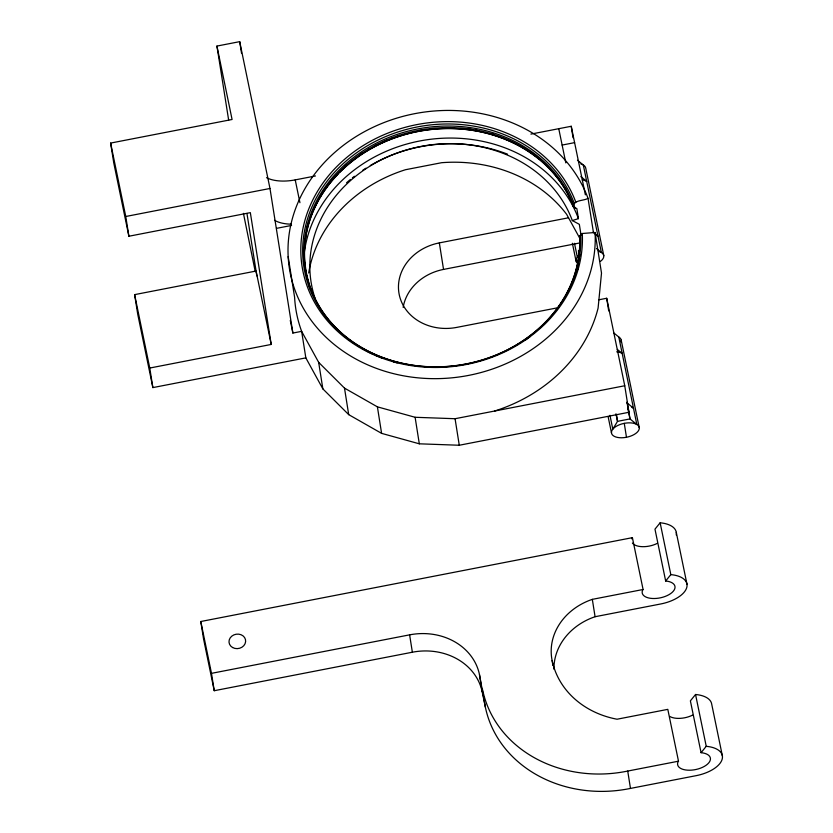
<?xml version="1.0" encoding="UTF-8"?>
<svg xmlns="http://www.w3.org/2000/svg" width="833" height="833" viewBox="0 0 833 833"><rect width="100%" height="100%" fill="white"/><g stroke="black" fill="none" stroke-linecap="round" stroke-linejoin="round"><path stroke-width="1.25" d="M315.28 299.026A134.811 116.87 -9 0 1 404.932 150.398A134.811 116.87 -9 0 1 572.323 220.558L578.435 218.631L576.832 208.51L573.822 207.396L573.271 206.313C574.083 199.597 583.673 201.076 588.036 198.337L593.46 232.584M564.316 298.183A138.028 119.66 -9 0 0 579.591 236.916L580.705 234.51L582.288 233.5L595.085 232.49L601.509 273.089L598.094 308.075A154.095 133.582 -9 0 1 494.552 411.044M631.726 538.816L632.403 537.66L200.795 621.512L203.544 638.869L214.237 690.713L412.366 652.218A60.413 52.364 -9 0 1 482.234 692.004L485.368 707.155A123.93 107.436 -9 0 0 630.477 788.414L696.263 775.638A28.916 14.4 -11.7 0 0 721.992 759.758A28.916 14.4 -11.7 0 0 706.238 746.316L695.545 694.483L690.38 700.855L701.074 752.688A16.702 8.32 -11.7 0 1 709.414 761.997A16.702 8.32 -11.7 0 1 689.62 770.223A16.702 8.32 -11.7 0 1 677.833 762.351L678.499 761.195L667.806 709.352L617.045 719.223A88.86 77.032 -9 0 1 552.133 660.527A61.142 53 -9 0 1 592.325 599.354L643.086 589.493L632.403 537.66M643.086 589.493L642.42 590.659A16.702 8.32 -11.7 0 0 654.207 598.521A16.702 8.32 -11.7 0 0 674.001 590.295A16.702 8.32 -11.7 0 0 665.661 580.997L654.977 529.153L660.142 522.791A28.916 14.4 -11.7 0 1 676.24 534.921M576.79 262.718A14.13 7.039 -11.7 0 1 577.342 257.168L578.519 255.221M665.661 580.997L670.825 574.624L660.142 522.791M701.074 752.688L706.238 746.316M228.659 120.139L216.934 46.075L239.706 41.65L269.986 188.477L292.883 333.054L301.64 331.347L318.664 362.365L344.498 388.116L377.401 406.848L415.115 417.281L455.068 418.718L624.75 385.752L606.705 298.266L598.906 299.776M626.874 402.204L628.946 412.283L459.275 445.249L419.311 443.812L381.597 433.368L348.704 414.636L322.86 388.886L305.836 357.878L152.866 387.595L149.763 368.04L271.214 344.446L250.337 212.644L128.886 236.239L113.746 162.82L110.622 143.078L232.074 119.483L216.934 46.075M266.518 177.668A33.237 16.556 -11.7 0 0 295.226 179.886L315.478 175.961M530.913 134.103L571.23 126.272L585.37 194.839M128.886 236.239L125.762 216.497L269.986 188.477M562.129 145.067L574.603 142.641M276.514 228.357L291.571 225.431M152.866 387.595L137.726 314.187L134.623 294.632L256.075 271.037L271.214 344.446M556.829 307.95L456.765 327.39A49.751 43.129 -9 0 1 399.226 294.632A49.751 43.129 -9 0 1 439.335 242.892L568.533 217.788M403.162 307.398A49.751 43.129 -9 0 1 443.541 269.413L579.726 242.955M214.237 690.713L211.488 673.345L409.617 634.85A60.413 52.364 -9 0 1 479.485 674.636L485.368 707.155M553.935 669.191A61.142 53 -9 0 1 595.074 616.722L660.85 603.946A28.916 14.4 -11.7 0 0 686.59 588.067A28.916 14.4 -11.7 0 0 670.825 574.624M482.609 689.786A123.93 107.436 -9 0 0 627.728 771.056L678.499 761.195M572.323 220.558L579.331 224.327L581.09 235.406M577.467 160.238L583.319 165.017L601.364 252.503L596.48 248.526M580.84 176.606L586.703 181.386A14.13 7.039 -11.7 0 0 582.288 179.949M593.106 232.157L597.99 236.135A14.13 7.039 -11.7 0 0 595.553 235.125M613.911 333.033L618.794 337.011A14.13 7.039 -11.7 0 1 621.012 342.019M617.284 349.402L622.168 353.379A14.13 7.039 -11.7 0 0 616.691 351.818M626.624 402.558L633.465 408.128A14.13 7.039 -11.7 0 0 631.914 407.41M580.382 239.373L566.659 214.362A141.246 122.441 -9 0 0 441.615 162.706L405.432 169.734A141.246 122.441 -9 0 0 308.679 273.016M579.591 236.916L580.153 238.082M676.281 532.36L686.975 584.193M722.378 755.895L711.684 704.052A28.916 14.4 -11.7 0 0 695.545 694.483M603.779 255.627L585.734 168.131A14.13 7.039 -11.7 0 0 580.893 163.997M621.199 340.124L639.244 427.621A14.13 7.039 -11.7 0 1 619.388 437.689A14.13 7.039 -11.7 0 1 617.482 425.632A14.13 7.039 -11.7 0 1 639.244 427.621M618.794 337.011L636.839 424.497L629.998 418.926L627.665 407.587M558.756 128.698L565.815 162.893M615.962 413.793L617.524 421.352L612.807 429.172L609.954 415.313M574.478 243.319L577.342 257.168M572.375 243.257L576.03 261.01M608.1 416.521L611.505 433.004M295.226 179.886L299.932 202.711M290.28 320.403L292.883 333.054M255.252 271.61L243.423 213.352M110.622 143.078L125.762 216.497M134.623 294.632L149.763 368.04M200.795 621.512L211.488 673.345M624.75 385.752L629.998 418.926L617.524 421.352L616.472 414.709M606.705 298.266L608.704 310.896M624.271 423.351L626.478 437.273M571.23 126.272L573.052 137.747M627.728 771.056L630.477 788.414M592.325 599.354L595.074 616.722M552.133 660.527L552.914 665.484M439.335 242.892L443.541 269.413M455.068 418.718L459.275 445.249M479.485 674.636L482.234 692.004M415.115 417.281L419.311 443.812M377.401 406.848L381.597 433.368M409.617 634.85L412.366 652.218M344.498 388.116L348.704 414.636M318.664 362.365L322.86 388.886M305.836 357.878L301.64 331.347A154.095 133.582 -9 0 1 294.59 297.194L288.156 256.595M239.706 41.65L241.539 53.187M246.953 213.456L256.845 275.921M578.487 250.452A134.811 116.87 -9 0 1 577.696 269.653M582.288 233.5A141.246 122.441 -9 0 1 388.001 360.179A141.246 122.441 -9 0 1 346.278 157.843A141.246 122.441 -9 0 1 575.822 202.19M580.705 234.51A139.517 120.941 -9 0 1 388.792 359.637A139.517 120.941 -9 0 1 347.58 159.78A139.517 120.941 -9 0 1 574.322 203.575M579.778 235.677A138.413 119.983 -9 0 1 440.532 366.905M437.95 366.957A138.413 119.983 -9 0 1 417.364 365.885M414.844 365.562A138.413 119.983 -9 0 1 304.003 248.317A138.413 119.983 -9 0 1 422.8 128.053A138.413 119.983 -9 0 1 573.448 204.991M563.025 300.349A138.028 119.66 -9 0 1 556.579 309.918M549.155 318.997A138.028 119.66 -9 0 1 543.772 324.683M530.277 336.459A138.028 119.66 -9 0 1 525.029 340.291M397.226 362.896A138.028 119.66 -9 0 1 393.436 361.845M382.389 358.138A138.028 119.66 -9 0 1 378.838 356.722M377.661 356.232A138.028 119.66 -9 0 1 375.329 355.222M373.017 354.171A138.028 119.66 -9 0 1 366.197 350.735M363.979 349.516A138.028 119.66 -9 0 1 361.782 348.256M359.617 346.955A138.028 119.66 -9 0 1 357.492 345.612M355.399 344.248A138.028 119.66 -9 0 1 349.36 339.947M348.361 339.177A138.028 119.66 -9 0 1 368.53 149.138A138.028 119.66 -9 0 1 573.271 206.313M595.085 232.49A154.095 133.582 -9 0 1 383.128 370.695A154.095 133.582 -9 0 1 337.604 149.961A154.095 133.582 -9 0 1 588.036 198.337M579.737 254.471A138.413 119.983 -9 0 1 579.445 257.001M578.446 263.301A138.413 119.983 -9 0 1 577.946 265.8M310.376 289.238A138.413 119.983 -9 0 1 308.804 284.469M308.095 282.054A138.413 119.983 -9 0 1 305.294 268.455M304.982 265.956A138.413 119.983 -9 0 1 414.542 132.093A138.413 119.983 -9 0 1 573.822 207.396M291.435 224.171A33.237 16.556 -11.7 0 1 274.567 220.308M303.514 261.781A141.246 122.441 -9 0 1 425.299 140.017A141.246 122.441 -9 0 1 578.435 218.631M306.94 228.044A139.517 120.941 -9 0 1 309.053 220.891M309.876 218.517A139.517 120.941 -9 0 1 318.977 198.972M319.601 197.921A139.517 120.941 -9 0 1 337.959 173.993M339.739 172.192A139.517 120.941 -9 0 1 539.274 159.134M547.01 165.923A139.517 120.941 -9 0 1 551.519 170.463M558.12 178.116A139.517 120.941 -9 0 1 559.641 180.084M564.795 187.508A139.517 120.941 -9 0 1 566.159 189.716M573.677 204.626A139.517 120.941 -9 0 1 575.051 208.156M346.57 182.771A141.246 122.441 -9 0 1 350.412 179.47M352.39 177.856A141.246 122.441 -9 0 1 354.4 176.273M362.73 170.276A141.246 122.441 -9 0 1 365.958 168.183M370.289 165.548A141.246 122.441 -9 0 1 507.557 154.188M345.018 166.121A141.246 122.441 -9 0 1 346.934 164.465M360.22 154.459A141.246 122.441 -9 0 1 362.365 153.053M367.78 149.732A141.246 122.441 -9 0 1 369.935 148.493M374.329 146.108A141.246 122.441 -9 0 1 377.693 144.401M382.274 142.235A141.246 122.441 -9 0 1 386.929 140.215M391.656 138.351A141.246 122.441 -9 0 1 394.03 137.476M397.612 136.237A141.246 122.441 -9 0 1 400.007 135.456M419.78 130.562A141.246 122.441 -9 0 1 422.3 130.125M443.77 128.011A141.246 122.441 -9 0 1 450.143 127.938M466.615 128.928A141.246 122.441 -9 0 1 472.821 129.74M475.362 130.156A141.246 122.441 -9 0 1 479.173 130.854M490.512 133.519A141.246 122.441 -9 0 1 494.229 134.602M598.937 251.493A14.13 7.039 -11.7 0 1 600.489 261.333M657.227 543.397A16.702 8.32 -11.7 0 1 632.403 543.074M692.639 715.099A16.702 8.32 -11.7 0 1 669.763 716.442M232.563 647.512A8.351 7.237 -9 0 0 245.62 641.67A8.351 7.237 -9 0 0 233.781 634.933A8.351 7.237 -9 0 0 232.563 647.512"/></g></svg>
